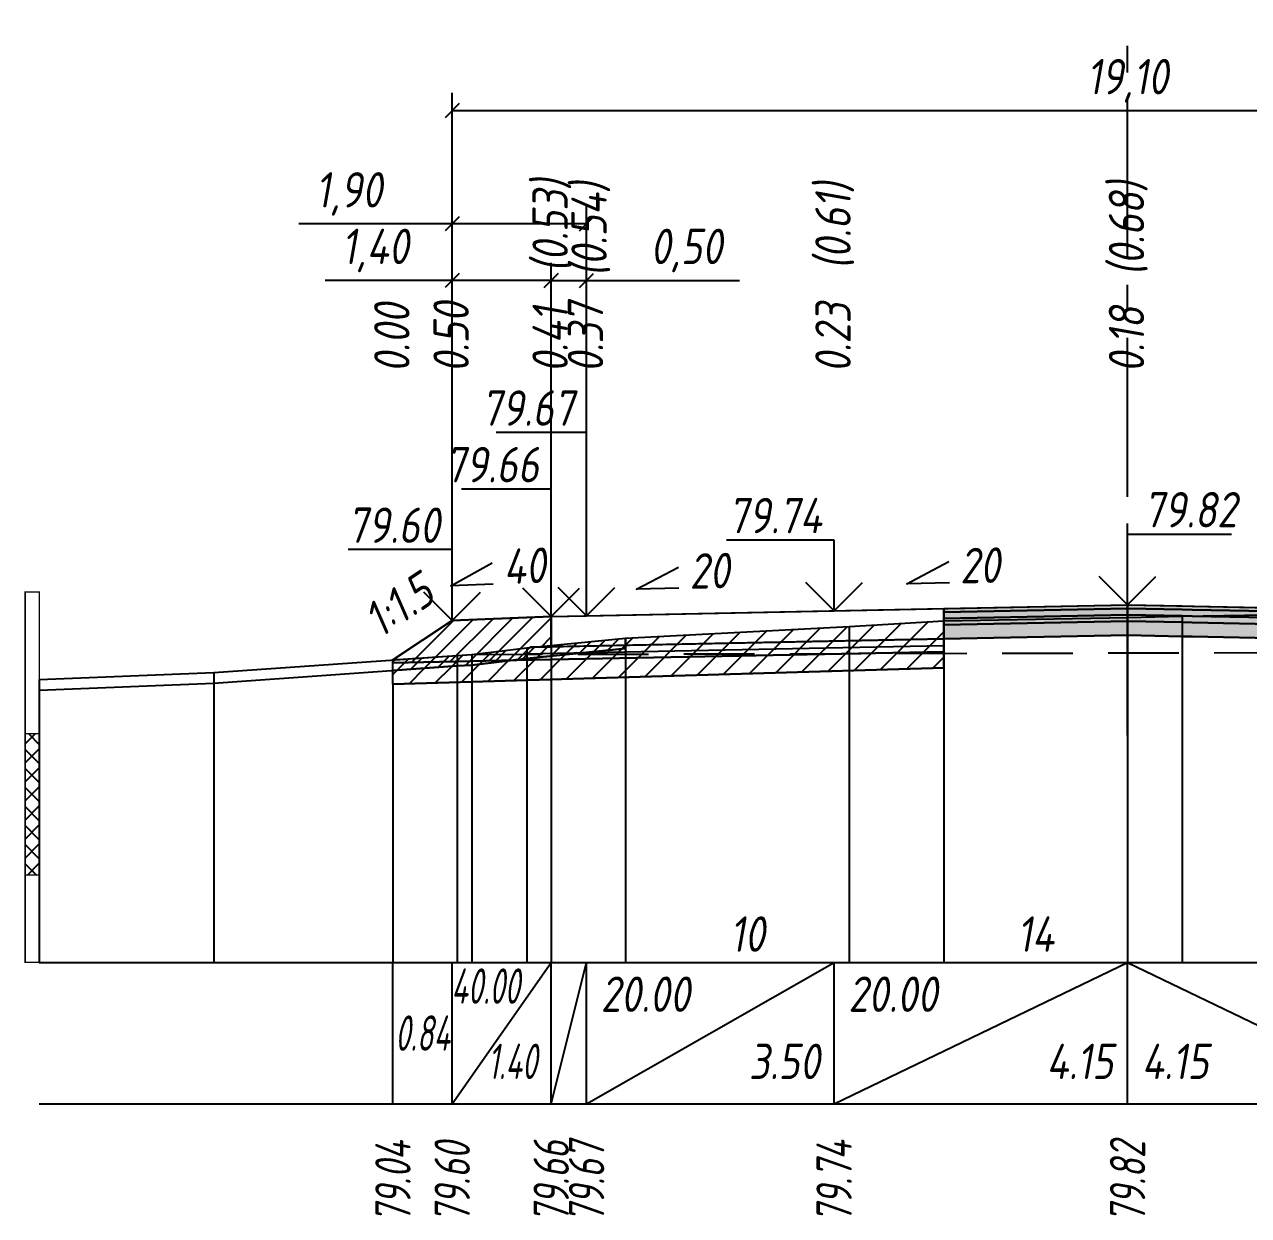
# Model space of a CAD drawing. Extents: x -717 to 1451, y -133302 to 233.
# Drawn here: x 78.9 to 165.5, y -21467.9 to -21383.7 of the extents above; entities that cross this region are included whole.
import ezdxf
from ezdxf.enums import TextEntityAlignment as Align

# ---------------------------------------------------------------- set-up
doc = ezdxf.new("R2010")
doc.units = 0
doc.linetypes.add('осевая2', pattern=[1.125, 0.75, -0.125, 0.125, -0.125])
doc.linetypes.add('штриховая', pattern=[0.75, 0.5, -0.25])
for name, color, linetype in [('Интерполированный поперечник', 2, 'Continuous'), ('Код_514', 1, 'Continuous'), ('Контур_0', 7, 'Continuous'), ('Контур_2521', 7, 'Continuous'), ('Контур_2564', 7, 'Continuous'), ('Контур_2660', 7, 'Continuous'), ('Контур_2665', 7, 'Continuous'), ('Контур_400', 7, 'Continuous'), ('Контур_508', 7, 'Continuous'), ('Контур_512', 7, 'Continuous'), ('Контур_513', 7, 'Continuous'), ('Контур_818', 7, 'Continuous'), ('Красный поперечник', 1, 'Continuous'), ('Линейка абсолютных высот', 7, 'Continuous'), ('Объём_2501', 7, 'Continuous'), ('Объём_2564', 7, 'Continuous'), ('Объём_2650', 7, 'Continuous'), ('Объём_2660', 7, 'Continuous'), ('Объём_2661', 7, 'Continuous'), ('Объём_2665', 7, 'Continuous'), ('Объём_2666', 7, 'Continuous'), ('Объём_2667', 7, 'Continuous'), ('Объём_2668', 7, 'Continuous'), ('Объём_2669', 7, 'Continuous'), ('Объём_2675', 7, 'Continuous'), ('Объём_2753', 7, 'Continuous'), ('Ось', 1, 'осевая2'), ('Откосы', 7, 'Continuous'), ('Отметки покрытия', 7, 'Continuous'), ('Рабочие отметки', 7, 'Continuous'), ('Рабочие отметки доп.', 7, 'Continuous'), ('Слои выравнивания', 7, 'Continuous'), ('Таблица', 7, 'Continuous'), ('Уклоны проезжей части', 7, 'Continuous'), ('Черный поперечник', 3, 'Continuous')]:
    doc.layers.add(name, color=color, linetype=linetype)
for name, color, linetype, true_color in [('Контур_2540', 2, 'Continuous', 0xffff00), ('Контур_2560', 2, 'Continuous', 0xffff00), ('Контур_2561', 7, 'Continuous', 0xff8040), ('Контур_2562', 3, 'Continuous', 0x00ff00), ('Контур_2563', 7, 'Continuous', 0xff8000), ('Контур_2570', 7, 'Continuous', 0x80ff00), ('Контур_2725', 7, 'Continuous', 0x323232), ('Контур_2736', 4, 'Continuous', 0x00ffff), ('Контур_2737', 4, 'Continuous', 0x00ffff), ('Контур_2738', 4, 'Continuous', 0x00ffff), ('Контур_2739', 4, 'Continuous', 0x00ffff), ('Контур_2741', 4, 'Continuous', 0x00ffff), ('Контур_2742', 4, 'Continuous', 0x00ffff), ('Контур_2743', 4, 'Continuous', 0x00ffff), ('Контур_2744', 7, 'Continuous', 0xa4ffff), ('Контур_2745', 7, 'Continuous', 0xa4ffff), ('Контур_2747', 4, 'Continuous', 0x00ffff), ('Контур_2748', 4, 'Continuous', 0x00ffff), ('Контур_2749', 4, 'Continuous', 0x00ffff), ('Контур_2750', 4, 'Continuous', 0x00ffff), ('Контур_2751', 4, 'Continuous', 0x00ffff), ('Контур_2752', 4, 'Continuous', 0x00ffff), ('Контур_2760', 7, 'Continuous', 0x323232), ('Контур_2761', 7, 'Continuous', 0x323232), ('Контур_2762', 7, 'Continuous', 0x323232), ('Контур_2763', 7, 'Continuous', 0x323232), ('Контур_402', 7, 'Continuous', 0xff6464), ('Контур_703', 4, 'Continuous', 0x00ffff), ('Контур_705', 4, 'Continuous', 0x00ffff), ('Контур_707', 4, 'Continuous', 0x00ffff), ('Контур_720', 131, 'Continuous', 0xaaffff), ('Объём_2500', 7, 'Continuous', 0xc0c0c0), ('Объём_2520', 7, 'Continuous', 0x80ffff), ('Объём_2540', 2, 'Continuous', 0xffff00), ('Объём_2560', 2, 'Continuous', 0xffff00), ('Объём_2561', 7, 'Continuous', 0xff8040), ('Объём_2562', 3, 'Continuous', 0x00ff00), ('Объём_2563', 7, 'Continuous', 0xff8000), ('Объём_2570', 7, 'Continuous', 0x80ff00), ('Объём_2600', 7, 'Continuous', 0x808000), ('Объём_2746', 2, 'Continuous', 0xffff00)]:
    doc.layers.add(name, color=color, linetype=linetype, true_color=true_color)
doc.styles.get("Standard").update_dxf_attribs({"font": 'txt', "height": 2.5})
doc.styles.add('М', font='romand.shx', dxfattribs={"width": 0.8, "oblique": 10, "height": 2.5})
doc.dimstyles.new('ISO-25', dxfattribs={"dimtxt": 2.5, "dimasz": 2.5, "dimexe": 1.25, "dimexo": 0.625, "dimtad": 1, "dimtxsty": 'Standard', "dimcen": 2.5, "dimadec": 0, "dimazin": 0, "dimtfac": 1, "dimtmove": 0, "dimatfit": 3, "dimfxl": 1, "dimarcsym": 0})

# ---------------------------------------------------------------- blocks, each defined once
blk = doc.blocks.new('_Oblique')
at = {"color": 0, "linetype": 'ByBlock', "lineweight": -2}
blk.add_line((-0.5, -0.5), (0.5, 0.5), dxfattribs=at)
blk = doc.blocks.new('*D514')
at = {"color": 0, "lineweight": -2, "transparency": 16777216}
for p, q in [((109.191, -21425.265), (109.191, -21400.545)), ((116.191, -21424.985), (116.191, -21400.545)), ((109.191, -21401.795), (100.213, -21401.795)), ((116.191, -21401.795), (109.191, -21401.795))]:
    blk.add_line(p, q, dxfattribs=at)
at = {"layer": 'Defpoints', "color": 0, "transparency": 16777216}
for p in [(116.191, -21401.795), (116.191, -21425.61), (109.191, -21425.89)]:
    blk.add_point(p, dxfattribs=at)
at = {"color": 0, "lineweight": -2, "transparency": 16777216, "rotation": 180}
blk.add_blockref('_Oblique', (109.191, -21401.795), dxfattribs=at)
at = {"color": 0, "lineweight": -2, "transparency": 16777216}
blk.add_blockref('_Oblique', (116.191, -21401.795), dxfattribs=at)
at = {"color": 0, "transparency": 16777216, "insert": (103.754, -21399.682), "char_height": 2.5, "width": 8.75, "attachment_point": 5, "style": 'М'}
blk.add_mtext('1,40', dxfattribs=at)
blk = doc.blocks.new('*D516')
at = {"color": 0, "lineweight": -2, "transparency": 16777216}
for p, q in [((116.191, -21424.985), (116.191, -21400.545)), ((118.691, -21424.935), (118.691, -21400.545)), ((116.191, -21401.795), (118.691, -21401.795)), ((118.691, -21401.795), (129.514, -21401.795))]:
    blk.add_line(p, q, dxfattribs=at)
at = {"layer": 'Defpoints', "color": 0, "transparency": 16777216}
for p in [(118.691, -21401.795), (116.191, -21425.61), (118.691, -21425.56)]:
    blk.add_point(p, dxfattribs=at)
at = {"color": 0, "lineweight": -2, "transparency": 16777216, "rotation": 180}
blk.add_blockref('_Oblique', (116.191, -21401.795), dxfattribs=at)
at = {"color": 0, "lineweight": -2, "transparency": 16777216}
blk.add_blockref('_Oblique', (118.691, -21401.795), dxfattribs=at)
at = {"color": 0, "transparency": 16777216, "insert": (125.753, -21399.682), "char_height": 2.5, "width": 9.16667, "attachment_point": 5, "style": 'М'}
blk.add_mtext('0,50', dxfattribs=at)
blk = doc.blocks.new('*D519')
at = {"color": 0, "lineweight": -2, "transparency": 16777216}
for p, q in [((109.191, -21425.265), (109.191, -21396.545)), ((118.691, -21424.935), (118.691, -21396.545)), ((109.191, -21397.795), (98.352, -21397.795)), ((118.691, -21397.795), (109.191, -21397.795))]:
    blk.add_line(p, q, dxfattribs=at)
at = {"layer": 'Defpoints', "color": 0, "transparency": 16777216}
for p in [(118.691, -21397.795), (118.691, -21425.56), (109.191, -21425.89)]:
    blk.add_point(p, dxfattribs=at)
at = {"color": 0, "lineweight": -2, "transparency": 16777216, "rotation": 180}
blk.add_blockref('_Oblique', (109.191, -21397.795), dxfattribs=at)
at = {"color": 0, "lineweight": -2, "transparency": 16777216}
blk.add_blockref('_Oblique', (118.691, -21397.795), dxfattribs=at)
at = {"color": 0, "transparency": 16777216, "insert": (101.892, -21395.682), "char_height": 2.5, "width": 8.75, "attachment_point": 5, "style": 'М'}
blk.add_mtext('1,90', dxfattribs=at)
blk = doc.blocks.new('*D520')
at = {"color": 0, "lineweight": -2, "transparency": 16777216}
for p, q in [((109.191, -21425.265), (109.191, -21388.545)), ((204.691, -21425.265), (204.691, -21388.545)), ((109.191, -21389.795), (204.691, -21389.795))]:
    blk.add_line(p, q, dxfattribs=at)
at = {"layer": 'Defpoints', "color": 0, "transparency": 16777216}
for p in [(204.691, -21389.795), (109.191, -21425.89), (204.691, -21425.89)]:
    blk.add_point(p, dxfattribs=at)
at = {"color": 0, "lineweight": -2, "transparency": 16777216, "rotation": 180}
blk.add_blockref('_Oblique', (109.191, -21389.795), dxfattribs=at)
at = {"color": 0, "lineweight": -2, "transparency": 16777216}
blk.add_blockref('_Oblique', (204.691, -21389.795), dxfattribs=at)
at = {"color": 0, "transparency": 16777216, "insert": (156.941, -21387.682), "char_height": 2.5, "width": 10.41667, "attachment_point": 5, "style": 'М'}
blk.add_mtext('19,10', dxfattribs=at)

msp = doc.modelspace()

# ---------------------------------------------------------------- hatches: boundary and pattern name
at = {"layer": 'Линейка абсолютных высот'}
h = msp.add_hatch(dxfattribs=at)
h.set_pattern_fill('ANSI37', scale=0.3, style=0)
h.set_pattern_definition([(45.000001, (0, 0), (-0.67351924, 0.67351921), []), (135.0000003, (0, 0), (-0.67351922, -0.67351923), [])])
h.paths.add_polyline_path([(80, -21443.828), (80, -21433.828), (79, -21433.828), (79, -21443.828)])
at = {"layer": 'Объём_2563'}
h = msp.add_hatch(dxfattribs=at)
h.set_pattern_fill('ANSI31', color=256, scale=0.3)
h.paths.add_polyline_path([(109.191, -21425.828), (116.191, -21425.548), (116.191, -21427.698), (114.691, -21427.728), (113.772, -21428.646), (105, -21428.822), (105, -21428.622)])
at = {"layer": 'Объём_2570'}
h = msp.add_hatch(dxfattribs=at)
h.set_pattern_fill('ANSI31', color=256, scale=0.2)
h.paths.add_polyline_path([(121.447, -21427.826), (114.468, -21428.513), (110.569, -21428.985), (109.543, -21429.05), (105, -21429.372), (105, -21428.622), (109.543, -21428.3), (110.569, -21428.235), (114.468, -21427.763), (121.447, -21427.076)])
at = {"layer": 'Объём_2600'}
h = msp.add_hatch(dxfattribs=at)
h.set_pattern_fill('ANSI31', color=6, scale=0.4)
h.paths.add_polyline_path([(110.569, -21428.985), (114.468, -21428.513), (121.447, -21427.826), (121.447, -21427.076), (137.253, -21426.25), (143.943, -21425.87), (143.943, -21429.173), (105, -21430.341), (105, -21429.372), (109.543, -21429.05)])
at = {"layer": 'Слои выравнивания'}
for color, points in [(2, [(143.943, -21424.993), (156.941, -21424.733), (156.941, -21424.983), (143.943, -21425.243)]), (2, [(156.941, -21424.733), (160.809, -21424.81), (161.514, -21424.824), (168.175, -21424.958), (177.691, -21425.148), (185.614, -21425.306), (193.252, -21425.459), (193.252, -21425.709), (185.614, -21425.556), (177.691, -21425.398), (168.175, -21425.208), (161.514, -21425.074), (160.809, -21425.06), (156.941, -21424.983)]), (3, [(143.943, -21425.243), (156.941, -21424.983), (156.941, -21425.433), (143.943, -21425.693)]), (4, [(143.943, -21425.693), (156.941, -21425.433), (156.941, -21425.883), (143.943, -21426.143)]), (3, [(156.941, -21424.983), (160.809, -21425.06), (161.514, -21425.074), (168.175, -21425.208), (177.691, -21425.398), (185.614, -21425.556), (193.252, -21425.709), (193.252, -21426.159), (185.614, -21426.006), (177.691, -21425.848), (168.175, -21425.658), (161.514, -21425.524), (160.809, -21425.51), (156.941, -21425.433)]), (4, [(156.941, -21425.433), (160.809, -21425.51), (161.514, -21425.524), (168.175, -21425.658), (177.691, -21425.848), (185.614, -21426.006), (193.252, -21426.159), (193.252, -21426.609), (185.614, -21426.456), (177.691, -21426.298), (168.175, -21426.108), (161.514, -21425.974), (160.809, -21425.96), (156.941, -21425.883)]), (5, [(143.943, -21426.143), (156.941, -21425.883), (156.941, -21426.883), (143.943, -21427.143)]), (5, [(156.941, -21425.883), (160.809, -21425.96), (161.514, -21425.974), (168.175, -21426.108), (177.691, -21426.298), (185.614, -21426.456), (193.252, -21426.609), (193.252, -21427.609), (185.614, -21427.456), (177.691, -21427.298), (168.175, -21427.108), (161.514, -21426.974), (160.809, -21426.96), (156.941, -21426.883)])]:
    msp.add_hatch(color=color, dxfattribs=at).paths.add_polyline_path(points)

# ---------------------------------------------------------------- linework, layer by layer
at = {"layer": 'Интерполированный поперечник', "linetype": 'штриховая', "ltscale": 10, "flags": 128}
msp.add_lwpolyline([(110.569, -21428.235), (221.517, -21427.98)], dxfattribs=at)
at = {"layer": 'Код_514'}
for p, q in [((105, -21460), (105, -21450)), ((109.191, -21460), (109.191, -21450)), ((109.191, -21460), (116.191, -21450)), ((116.191, -21460), (116.191, -21450)), ((116.191, -21460), (118.691, -21450)), ((118.691, -21460), (118.691, -21450)), ((118.691, -21460), (136.191, -21450)), ((136.191, -21460), (136.191, -21450)), ((136.191, -21460), (156.941, -21450)), ((156.941, -21460), (156.941, -21450)), ((156.941, -21450), (177.691, -21460))]:
    msp.add_line(p, q, dxfattribs=at)
at = {"layer": 'Контур_0', "flags": 128}
for points in [[(116.191, -21425.548), (143.943, -21424.993), (143.943, -21427.143), (116.191, -21427.698), (116.191, -21425.548), (116.191, -21425.548)], [(109.191, -21425.828), (105, -21428.622), (105, -21428.622), (105, -21428.622), (105, -21428.622), (105, -21428.622), (105, -21428.622), (105, -21428.622), (105, -21428.622), (105, -21428.622), (105, -21428.622), (105, -21428.622), (105, -21428.622), (105, -21428.622), (105, -21428.622), (105, -21428.622)], [(109.191, -21425.828), (105, -21428.622), (105, -21428.622), (105, -21428.622), (105, -21428.622), (105, -21428.622), (105, -21428.622), (105, -21428.622), (105, -21428.622), (105, -21428.622), (105, -21428.622), (105, -21428.622), (105, -21428.622), (105, -21428.622), (105, -21428.622), (105, -21428.622), (105, -21428.622), (105, -21428.622), (105, -21428.622), (105, -21428.622), (105, -21428.622), (105, -21428.622), (105, -21428.622), (105, -21428.622), (105, -21428.622), (105, -21428.622), (105, -21428.622), (105, -21428.622), (105, -21428.622), (105, -21428.622)], [(114.691, -21427.728), (143.943, -21427.143), (143.943, -21428.043), (113.772, -21428.646), (114.691, -21427.728), (114.691, -21427.728)], [(105, -21428.822), (113.772, -21428.646), (114.691, -21427.728), (116.191, -21427.698)]]:
    msp.add_lwpolyline(points, dxfattribs=at)
at = {"layer": 'Контур_2521', "color": 250, "flags": 128}
msp.add_lwpolyline([(114.231, -21428.187), (143.943, -21427.593)], dxfattribs=at)
at = {"layer": 'Контур_2540', "flags": 128}
msp.add_lwpolyline([(113.772, -21428.646), (143.943, -21428.043), (143.943, -21429.173), (105, -21430.341), (105, -21428.822), (113.772, -21428.646), (113.772, -21428.646)], dxfattribs=at)
at = {"layer": 'Контур_2560', "flags": 128}
msp.add_lwpolyline([(109.191, -21425.828), (109.191, -21425.828), (109.191, -21425.828), (116.191, -21425.548)], dxfattribs=at)
at = {"layer": 'Контур_2561', "flags": 128}
msp.add_lwpolyline([(116.191, -21425.548), (116.191, -21425.548), (109.191, -21425.828), (109.191, -21425.828), (116.191, -21425.548)], dxfattribs=at)
at = {"layer": 'Контур_2562', "flags": 128}
msp.add_lwpolyline([(109.191, -21425.828), (109.191, -21425.828), (109.191, -21425.828), (109.191, -21425.828), (109.191, -21425.828)], dxfattribs=at)
at = {"layer": 'Контур_2563', "flags": 128}
msp.add_lwpolyline([(109.191, -21425.828), (116.191, -21425.548), (116.191, -21427.698), (114.691, -21427.728), (113.772, -21428.646), (105, -21428.822), (105, -21428.622), (109.191, -21425.828), (109.191, -21425.828)], dxfattribs=at)
at = {"layer": 'Контур_2564', "flags": 128}
msp.add_lwpolyline([(109.191, -21425.828), (116.191, -21425.548)], dxfattribs=at)
at = {"layer": 'Контур_2570', "flags": 128}
msp.add_lwpolyline([(80, -21430.75), (92.33, -21430.268), (109.543, -21429.05), (110.569, -21428.985), (110.569, -21428.985), (114.468, -21428.513), (121.447, -21427.826), (121.447, -21427.076), (137.253, -21426.25), (143.943, -21425.87), (156.941, -21425.613), (160.809, -21425.536), (168.175, -21425.412), (185.614, -21425.674), (193.252, -21425.804), (207.261, -21426.562), (213.823, -21426.962), (213.823, -21427.712), (219.573, -21428.493), (221.517, -21428.73), (221.517, -21428.73), (232.109, -21427.311), (235.69, -21426.835), (240.127, -21426.883)], dxfattribs=at)
at = {"layer": 'Контур_2660', "flags": 128}
msp.add_lwpolyline([(105, -21430.341), (143.943, -21429.173)], dxfattribs=at)
at = {"layer": 'Контур_2665', "flags": 128}
msp.add_lwpolyline([(109.191, -21425.828), (109.191, -21425.828)], dxfattribs=at)
at = {"layer": 'Контур_2725', "flags": 128}
msp.add_lwpolyline([(143.943, -21427.143), (156.941, -21426.883), (160.809, -21426.96), (161.514, -21426.974), (168.175, -21427.108), (177.691, -21427.298), (185.614, -21427.456), (193.252, -21427.609)], dxfattribs=at)
at = {"layer": 'Контур_2736', "flags": 128}
msp.add_lwpolyline([(109.191, -21425.828), (105, -21428.622)], dxfattribs=at)
at = {"layer": 'Контур_2737', "flags": 128}
msp.add_lwpolyline([(105, -21428.622), (105, -21428.622)], dxfattribs=at)
at = {"layer": 'Контур_2738', "flags": 128}
msp.add_lwpolyline([(105, -21428.622), (105, -21428.622)], dxfattribs=at)
at = {"layer": 'Контур_2739', "flags": 128}
msp.add_lwpolyline([(105, -21428.622), (105, -21428.622)], dxfattribs=at)
at = {"layer": 'Контур_2741', "flags": 128}
msp.add_lwpolyline([(105, -21428.622), (105, -21428.622)], dxfattribs=at)
at = {"layer": 'Контур_2742', "flags": 128}
msp.add_lwpolyline([(105, -21428.622), (105, -21428.622)], dxfattribs=at)
at = {"layer": 'Контур_2743', "flags": 128}
msp.add_lwpolyline([(105, -21428.622), (105, -21428.622)], dxfattribs=at)
at = {"layer": 'Контур_2744', "flags": 128}
msp.add_lwpolyline([(105, -21428.622), (105, -21428.622)], dxfattribs=at)
msp.add_lwpolyline([(105, -21428.622), (105, -21428.622)], dxfattribs=at)
msp.add_lwpolyline([(105, -21428.622), (105, -21428.622)], dxfattribs=at)
msp.add_lwpolyline([(105, -21428.622), (105, -21428.622)], dxfattribs=at)
msp.add_lwpolyline([(105, -21428.622), (105, -21428.622)], dxfattribs=at)
msp.add_lwpolyline([(105, -21428.622), (105, -21428.622)], dxfattribs=at)
at = {"layer": 'Контур_2745', "flags": 128}
msp.add_lwpolyline([(105, -21428.622), (105, -21428.622)], dxfattribs=at)
msp.add_lwpolyline([(105, -21428.622), (105, -21428.622)], dxfattribs=at)
msp.add_lwpolyline([(105, -21428.622), (105, -21428.622)], dxfattribs=at)
msp.add_lwpolyline([(105, -21428.622), (105, -21428.622)], dxfattribs=at)
msp.add_lwpolyline([(105, -21428.622), (105, -21428.622)], dxfattribs=at)
msp.add_lwpolyline([(105, -21428.622), (105, -21428.622)], dxfattribs=at)
at = {"layer": 'Контур_2747', "flags": 128}
msp.add_lwpolyline([(105, -21428.622), (105, -21428.622)], dxfattribs=at)
at = {"layer": 'Контур_2748', "flags": 128}
msp.add_lwpolyline([(105, -21428.622), (105, -21428.622)], dxfattribs=at)
at = {"layer": 'Контур_2749', "flags": 128}
msp.add_lwpolyline([(105, -21428.622), (105, -21428.622)], dxfattribs=at)
at = {"layer": 'Контур_2750', "flags": 128}
msp.add_lwpolyline([(105, -21428.622), (105, -21428.622)], dxfattribs=at)
at = {"layer": 'Контур_2751', "flags": 128}
msp.add_lwpolyline([(105, -21428.622), (105, -21428.622)], dxfattribs=at)
at = {"layer": 'Контур_2752', "flags": 128}
msp.add_lwpolyline([(105, -21428.622), (105, -21428.622)], dxfattribs=at)
at = {"layer": 'Контур_2760', "flags": 128}
msp.add_lwpolyline([(143.943, -21424.993), (156.941, -21424.733), (160.809, -21424.81), (161.514, -21424.824), (168.175, -21424.958), (177.691, -21425.148), (185.614, -21425.306), (193.252, -21425.459)], dxfattribs=at)
at = {"layer": 'Контур_2761', "flags": 128}
msp.add_lwpolyline([(143.943, -21425.243), (156.941, -21424.983), (160.809, -21425.06), (161.514, -21425.074), (168.175, -21425.208), (177.691, -21425.398), (185.614, -21425.556), (193.252, -21425.709)], dxfattribs=at)
at = {"layer": 'Контур_2762', "flags": 128}
msp.add_lwpolyline([(143.943, -21425.693), (156.941, -21425.433), (160.809, -21425.51), (161.514, -21425.524), (168.175, -21425.658), (177.691, -21425.848), (185.614, -21426.006), (193.252, -21426.159)], dxfattribs=at)
at = {"layer": 'Контур_2763', "flags": 128}
msp.add_lwpolyline([(143.943, -21426.143), (156.941, -21425.883), (160.809, -21425.96), (161.514, -21425.974), (168.175, -21426.108), (177.691, -21426.298), (185.614, -21426.456), (193.252, -21426.609)], dxfattribs=at)
at = {"layer": 'Контур_400', "flags": 128}
for points in [[(116.191, -21425.548), (118.691, -21425.498), (118.691, -21425.498), (118.691, -21425.498), (118.691, -21425.498), (118.691, -21425.498), (118.691, -21425.498), (136.191, -21425.148), (156.941, -21424.733)], [(156.941, -21424.733), (177.691, -21425.148), (195.191, -21425.498), (195.191, -21425.498), (195.191, -21425.498), (195.191, -21425.498), (195.191, -21425.498), (195.191, -21425.498), (197.691, -21425.548)]]:
    msp.add_lwpolyline(points, dxfattribs=at)
at = {"layer": 'Контур_402', "flags": 128}
msp.add_lwpolyline([(105, -21430.341), (143.943, -21429.173), (143.943, -21427.143), (156.941, -21426.883), (193.252, -21427.609), (193.252, -21429.872), (211.582, -21430.422)], dxfattribs=at)
at = {"layer": 'Контур_508', "flags": 128}
msp.add_lwpolyline([(105, -21430.341), (143.943, -21429.173), (143.943, -21427.143), (156.941, -21426.883), (193.252, -21427.609), (193.252, -21429.872), (211.582, -21430.422), (211.582, -21429.723), (212.534, -21429.723), (215.127, -21427.995)], dxfattribs=at)
at = {"layer": 'Контур_512', "flags": 128}
msp.add_lwpolyline([(105, -21430.341), (143.943, -21429.173)], dxfattribs=at)
at = {"layer": 'Контур_513', "flags": 128}
msp.add_lwpolyline([(105, -21430.341), (143.943, -21429.173), (143.943, -21427.143), (156.941, -21426.883), (193.252, -21427.609), (193.252, -21429.872), (211.582, -21430.422), (211.582, -21429.723), (212.534, -21429.723), (215.127, -21427.995)], dxfattribs=at)
at = {"layer": 'Контур_703', "flags": 128}
for points in [[(109.191, -21425.828), (105, -21428.622)], [(105, -21428.622), (105, -21428.622)]]:
    msp.add_lwpolyline(points, dxfattribs=at)
at = {"layer": 'Контур_705', "flags": 128}
msp.add_lwpolyline([(105, -21428.622), (105, -21428.622)], dxfattribs=at)
at = {"layer": 'Контур_707', "flags": 128}
msp.add_lwpolyline([(105, -21428.622), (105, -21428.622)], dxfattribs=at)
at = {"layer": 'Контур_720', "flags": 128}
msp.add_lwpolyline([(105, -21428.622), (105, -21428.622)], dxfattribs=at)
at = {"layer": 'Контур_818', "flags": 128}
msp.add_lwpolyline([(105, -21429.372), (109.543, -21429.05), (110.569, -21428.985), (110.569, -21428.985), (114.468, -21428.513), (121.447, -21427.826), (121.447, -21427.076), (137.253, -21426.25), (143.943, -21425.87), (156.941, -21425.613), (160.809, -21425.536), (168.175, -21425.412), (185.614, -21425.674), (193.252, -21425.804), (207.261, -21426.562), (213.823, -21426.962), (213.823, -21427.712), (215.127, -21427.889)], dxfattribs=at)
at = {"layer": 'Красный поперечник'}
for p, q in [((136.191, -21425.148), (156.941, -21424.733)), ((156.941, -21424.733), (177.691, -21425.148)), ((109.191, -21425.828), (116.191, -21425.548)), ((116.191, -21425.548), (118.691, -21425.498)), ((118.691, -21425.498), (136.191, -21425.148)), ((105, -21428.622), (109.191, -21425.828)), ((143.943, -21429.173), (143.943, -21450)), ((105, -21430.341), (105, -21450))]:
    msp.add_line(p, q, dxfattribs=at)
at = {"layer": 'Линейка абсолютных высот', "color": 7, "const_width": 0.1, "flags": 128}
for points in [[(80, -21433.828), (80, -21423.828), (79, -21423.828), (79, -21433.828), (80, -21433.828)], [(80, -21443.828), (80, -21433.828), (79, -21433.828), (79, -21443.828), (80, -21443.828)], [(80, -21450), (80, -21443.828), (79, -21443.828), (79, -21450), (80, -21450)]]:
    msp.add_lwpolyline(points, dxfattribs=at)
at = {"layer": 'Объём_2500', "flags": 128}
msp.add_lwpolyline([(116.191, -21425.548), (143.943, -21424.993), (143.943, -21427.143), (116.191, -21427.698), (116.191, -21425.548), (116.191, -21425.548)], dxfattribs=at)
at = {"layer": 'Объём_2501', "flags": 128}
for points in [[(116.191, -21425.548), (118.691, -21425.498), (118.691, -21425.498), (118.691, -21425.498), (118.691, -21425.498), (118.691, -21425.498), (118.691, -21425.498), (136.191, -21425.148), (156.941, -21424.733)], [(156.941, -21424.733), (177.691, -21425.148), (195.191, -21425.498), (195.191, -21425.498), (195.191, -21425.498), (195.191, -21425.498), (195.191, -21425.498), (195.191, -21425.498), (197.691, -21425.548)]]:
    msp.add_lwpolyline(points, dxfattribs=at)
at = {"layer": 'Объём_2520', "color": 250, "flags": 128}
msp.add_lwpolyline([(114.691, -21427.728), (143.943, -21427.143), (143.943, -21428.043), (113.772, -21428.646), (114.691, -21427.728), (114.691, -21427.728)], dxfattribs=at)
at = {"layer": 'Объём_2540', "flags": 128}
msp.add_lwpolyline([(113.772, -21428.646), (143.943, -21428.043), (143.943, -21429.173), (105, -21430.341), (105, -21428.822), (113.772, -21428.646), (113.772, -21428.646)], dxfattribs=at)
at = {"layer": 'Объём_2560', "flags": 128}
msp.add_lwpolyline([(109.191, -21425.828), (109.191, -21425.828), (109.191, -21425.828), (116.191, -21425.548)], dxfattribs=at)
at = {"layer": 'Объём_2561', "flags": 128}
msp.add_lwpolyline([(116.191, -21425.548), (116.191, -21425.548), (109.191, -21425.828), (109.191, -21425.828), (116.191, -21425.548)], dxfattribs=at)
at = {"layer": 'Объём_2562', "flags": 128}
msp.add_lwpolyline([(109.191, -21425.828), (109.191, -21425.828), (109.191, -21425.828), (109.191, -21425.828), (109.191, -21425.828)], dxfattribs=at)
at = {"layer": 'Объём_2563', "color": 250, "flags": 128}
msp.add_lwpolyline([(109.191, -21425.828), (116.191, -21425.548), (116.191, -21427.698), (114.691, -21427.728), (113.772, -21428.646), (105, -21428.822), (105, -21428.622), (109.191, -21425.828), (109.191, -21425.828)], dxfattribs=at)
at = {"layer": 'Объём_2564', "flags": 128}
msp.add_lwpolyline([(109.191, -21425.828), (116.191, -21425.548)], dxfattribs=at)
at = {"layer": 'Объём_2570', "flags": 128}
msp.add_lwpolyline([(121.447, -21427.826), (114.468, -21428.513), (110.569, -21428.985), (109.543, -21429.05), (105, -21429.372), (105, -21428.622), (109.543, -21428.3), (110.569, -21428.235), (114.468, -21427.763), (121.447, -21427.076), (121.447, -21427.826), (121.447, -21427.826)], dxfattribs=at)
at = {"layer": 'Объём_2650', "color": 6, "flags": 128}
msp.add_lwpolyline([(110.569, -21428.985), (114.468, -21428.513), (121.447, -21427.826), (121.447, -21427.076), (137.253, -21426.25), (143.943, -21425.87), (143.943, -21429.173), (105, -21430.341), (105, -21429.372), (109.543, -21429.05), (110.569, -21428.985), (110.569, -21428.985)], dxfattribs=at)
at = {"layer": 'Объём_2660', "flags": 128}
msp.add_lwpolyline([(105, -21430.341), (143.943, -21429.173)], dxfattribs=at)
at = {"layer": 'Объём_2661', "flags": 128}
msp.add_lwpolyline([(109.191, -21425.828), (105, -21428.622)], dxfattribs=at)
at = {"layer": 'Объём_2665', "flags": 128}
msp.add_lwpolyline([(109.191, -21425.828), (109.191, -21425.828)], dxfattribs=at)
at = {"layer": 'Объём_2666', "flags": 128}
msp.add_lwpolyline([(109.191, -21425.828), (105, -21428.622)], dxfattribs=at)
at = {"layer": 'Объём_2667', "flags": 128}
msp.add_lwpolyline([(105, -21428.622), (105, -21428.622)], dxfattribs=at)
msp.add_lwpolyline([(105, -21428.622), (105, -21428.622)], dxfattribs=at)
at = {"layer": 'Объём_2668', "flags": 128}
msp.add_lwpolyline([(105, -21428.622), (105, -21428.622)], dxfattribs=at)
msp.add_lwpolyline([(105, -21428.622), (105, -21428.622)], dxfattribs=at)
at = {"layer": 'Объём_2669', "flags": 128}
msp.add_lwpolyline([(105, -21428.622), (105, -21428.622)], dxfattribs=at)
msp.add_lwpolyline([(105, -21428.622), (105, -21428.622)], dxfattribs=at)
at = {"layer": 'Объём_2675', "flags": 128}
msp.add_lwpolyline([(105, -21428.622), (105, -21428.622)], dxfattribs=at)
msp.add_lwpolyline([(105, -21428.622), (105, -21428.622)], dxfattribs=at)
msp.add_lwpolyline([(105, -21428.622), (105, -21428.622)], dxfattribs=at)
msp.add_lwpolyline([(105, -21428.622), (105, -21428.622)], dxfattribs=at)
msp.add_lwpolyline([(105, -21428.622), (105, -21428.622)], dxfattribs=at)
msp.add_lwpolyline([(105, -21428.622), (105, -21428.622)], dxfattribs=at)
msp.add_lwpolyline([(105, -21428.622), (105, -21428.622)], dxfattribs=at)
msp.add_lwpolyline([(105, -21428.622), (105, -21428.622)], dxfattribs=at)
msp.add_lwpolyline([(105, -21428.622), (105, -21428.622)], dxfattribs=at)
msp.add_lwpolyline([(105, -21428.622), (105, -21428.622)], dxfattribs=at)
msp.add_lwpolyline([(105, -21428.622), (105, -21428.622)], dxfattribs=at)
msp.add_lwpolyline([(105, -21428.622), (105, -21428.622)], dxfattribs=at)
at = {"layer": 'Объём_2746', "flags": 128}
msp.add_lwpolyline([(109.543, -21429.05), (110.569, -21428.985), (114.468, -21428.513), (121.447, -21427.826), (121.447, -21427.076), (137.253, -21426.25), (143.943, -21425.87), (143.943, -21429.173), (105, -21430.341), (105, -21429.372), (109.543, -21429.05), (109.543, -21429.05)], dxfattribs=at)
at = {"layer": 'Объём_2753', "flags": 128}
msp.add_lwpolyline([(143.943, -21424.993), (143.943, -21424.993)], dxfattribs=at)
at = {"layer": 'Ось', "ltscale": 15}
msp.add_line((156.941, -21433.971), (156.941, -21383.704), dxfattribs=at)
at = {"layer": 'Откосы', "color": 1, "flags": 128}
for points in [[(112.086, -21423.257), (109.088, -21423.377), (112.026, -21421.758)], [(125.215, -21423.556), (122.215, -21423.616), (125.185, -21422.056)], [(144.34, -21423.174), (141.34, -21423.234), (144.31, -21421.674)]]:
    msp.add_lwpolyline(points, dxfattribs=at)
at = {"layer": 'Отметки покрытия', "color": 1}
for p, q in [((118.691, -21412.548), (112.291, -21412.548)), ((118.691, -21425.498), (118.691, -21412.548)), ((116.191, -21416.548), (109.841, -21416.548)), ((116.191, -21425.548), (116.191, -21416.548)), ((136.191, -21420.148), (128.591, -21420.148)), ((136.191, -21425.148), (136.191, -21420.148)), ((156.941, -21424.733), (156.941, -21419.733)), ((156.941, -21419.733), (164.291, -21419.733)), ((109.191, -21420.828), (101.841, -21420.828)), ((109.191, -21425.828), (109.191, -21420.828)), ((156.941, -21424.733), (154.941, -21422.733)), ((156.941, -21424.733), (158.941, -21422.733)), ((109.191, -21425.828), (107.191, -21423.828)), ((109.191, -21425.828), (111.191, -21423.828)), ((116.191, -21425.548), (114.191, -21423.548)), ((116.191, -21425.548), (118.191, -21423.548)), ((118.691, -21425.498), (116.691, -21423.498)), ((118.691, -21425.498), (120.691, -21423.498)), ((136.191, -21425.148), (134.191, -21423.148)), ((136.191, -21425.148), (138.191, -21423.148))]:
    msp.add_line(p, q, dxfattribs=at)
at = {"layer": 'Слои выравнивания'}
for p, q in [((156.941, -21424.733), (156.941, -21450)), ((116.191, -21425.548), (116.191, -21450)), ((143.943, -21424.993), (143.943, -21450))]:
    msp.add_line(p, q, dxfattribs=at)
at = {"layer": 'Слои выравнивания', "color": 2, "flags": 128}
for points in [[(143.943, -21424.993), (156.941, -21424.733), (156.941, -21424.983), (143.943, -21425.243)], [(156.941, -21424.733), (160.809, -21424.81), (161.514, -21424.824), (168.175, -21424.958), (177.691, -21425.148), (185.614, -21425.306), (193.252, -21425.459), (193.252, -21425.709), (185.614, -21425.556), (177.691, -21425.398), (168.175, -21425.208), (161.514, -21425.074), (160.809, -21425.06), (156.941, -21424.983)]]:
    msp.add_lwpolyline(points, close=True, dxfattribs=at)
at = {"layer": 'Слои выравнивания', "color": 3, "flags": 128}
for points in [[(143.943, -21425.243), (156.941, -21424.983), (156.941, -21425.433), (143.943, -21425.693)], [(156.941, -21424.983), (160.809, -21425.06), (161.514, -21425.074), (168.175, -21425.208), (177.691, -21425.398), (185.614, -21425.556), (193.252, -21425.709), (193.252, -21426.159), (185.614, -21426.006), (177.691, -21425.848), (168.175, -21425.658), (161.514, -21425.524), (160.809, -21425.51), (156.941, -21425.433)]]:
    msp.add_lwpolyline(points, close=True, dxfattribs=at)
at = {"layer": 'Слои выравнивания', "color": 4, "flags": 128}
for points in [[(143.943, -21425.693), (156.941, -21425.433), (156.941, -21425.883), (143.943, -21426.143)], [(156.941, -21425.433), (160.809, -21425.51), (161.514, -21425.524), (168.175, -21425.658), (177.691, -21425.848), (185.614, -21426.006), (193.252, -21426.159), (193.252, -21426.609), (185.614, -21426.456), (177.691, -21426.298), (168.175, -21426.108), (161.514, -21425.974), (160.809, -21425.96), (156.941, -21425.883)]]:
    msp.add_lwpolyline(points, close=True, dxfattribs=at)
at = {"layer": 'Слои выравнивания', "color": 5, "flags": 128}
for points in [[(143.943, -21426.143), (156.941, -21425.883), (156.941, -21426.883), (143.943, -21427.143)], [(156.941, -21425.883), (160.809, -21425.96), (161.514, -21425.974), (168.175, -21426.108), (177.691, -21426.298), (185.614, -21426.456), (193.252, -21426.609), (193.252, -21427.609), (185.614, -21427.456), (177.691, -21427.298), (168.175, -21427.108), (161.514, -21426.974), (160.809, -21426.96), (156.941, -21426.883)]]:
    msp.add_lwpolyline(points, close=True, dxfattribs=at)
at = {"layer": 'Таблица'}
for p, q in [((80, -21450), (240.127, -21450)), ((80, -21460), (240.127, -21460))]:
    msp.add_line(p, q, dxfattribs=at)
at = {"layer": 'Черный поперечник', "color": 7}
for p, q in [((160.809, -21425.536), (160.809, -21450)), ((137.253, -21426.25), (137.253, -21450)), ((143.943, -21425.87), (143.943, -21450)), ((156.941, -21425.613), (156.941, -21450)), ((121.447, -21427.076), (121.447, -21450)), ((114.468, -21427.763), (114.468, -21450)), ((109.543, -21428.3), (109.543, -21450)), ((110.569, -21428.235), (110.569, -21450)), ((92.33, -21429.518), (92.33, -21450)), ((80, -21430), (80, -21450))]:
    msp.add_line(p, q, dxfattribs=at)
at = {"layer": 'Черный поперечник', "flags": 128}
msp.add_lwpolyline([(80, -21430), (92.33, -21429.518), (109.543, -21428.3), (110.569, -21428.235), (114.468, -21427.763), (121.447, -21427.076), (137.253, -21426.25), (143.943, -21425.87), (156.941, -21425.613), (160.809, -21425.536), (168.175, -21425.412), (185.614, -21425.674), (193.252, -21425.804), (207.261, -21426.562), (213.823, -21426.962), (219.573, -21427.743), (221.517, -21427.98), (232.109, -21426.561), (235.69, -21426.085), (240.127, -21426.133)], dxfattribs=at)

# ---------------------------------------------------------------- texts
at = {"layer": 'Код_514', "style": 'М', "oblique": 10}
for s, width, p in [('40.00', 0.6, (109.118, -21450.428)), ('20.00', 0.8, (119.691, -21451)), ('20.00', 0.8, (137.191, -21451))]:
    msp.add_text(s, height=2.5, dxfattribs=dict(at, width=width)).set_placement(p, align=Align.TOP_LEFT)
at = {"layer": 'Код_514', "style": 'М', "oblique": 10, "width": 0.6}
msp.add_text('0.84', height=2.5, dxfattribs=at).set_placement((107.095, -21455), align=Align.MIDDLE_CENTER)
at = {"layer": 'Код_514', "style": 'М', "oblique": 10}
for s, width, p in [('1.40', 0.6, (115.191, -21459)), ('3.50', 0.8, (135.191, -21459)), ('4.15', 0.8, (155.941, -21459))]:
    msp.add_text(s, height=2.5, dxfattribs=dict(at, width=width)).set_placement(p, align=Align.BOTTOM_RIGHT)
at = {"layer": 'Код_514', "style": 'М', "oblique": 10, "width": 0.8}
msp.add_text('4.15', height=2.5, dxfattribs=at).set_placement((157.941, -21459), align=Align.BOTTOM_LEFT)
at = {"layer": 'Код_514', "style": 'М', "oblique": 10, "width": 0.7}
for s, p in [('79.04', (105, -21468.382)), ('79.60', (109.191, -21468.382)), ('79.66', (116.191, -21468.382)), ('79.67', (118.691, -21468.382)), ('79.74', (136.191, -21468.382)), ('79.82', (156.941, -21468.382))]:
    msp.add_text(s, height=2.5, rotation=90, dxfattribs=at).set_placement(p, align=Align.MIDDLE_LEFT)
at = {"layer": 'Отметки покрытия', "color": 1, "style": 'М', "oblique": 10, "width": 0.8}
for s, p in [('79.67', (117.832, -21412.817)), ('79.66', (115.332, -21416.817)), ('79.74', (135.332, -21420.417)), ('79.60', (108.332, -21421.097))]:
    msp.add_text(s, height=2.5, dxfattribs=at).set_placement(p, align=Align.BOTTOM_RIGHT)
msp.add_text('79.82', height=2.5, dxfattribs=at).set_placement((158.082, -21420.002), align=Align.BOTTOM_LEFT)
at = {"layer": 'Рабочие отметки', "color": 1, "style": 'М', "oblique": 10, "width": 0.8}
for s, p in [('0.37', (118.613, -21408.298)), ('0.00', (104.922, -21408.298)), ('0.50', (109.113, -21408.298)), ('0.41', (116.113, -21408.298)), ('0.23', (136.113, -21408.298)), ('0.18', (156.863, -21408.298))]:
    msp.add_text(s, height=2.5, rotation=90, dxfattribs=at).set_placement(p, align=Align.MIDDLE_LEFT)
at = {"layer": 'Рабочие отметки доп.', "color": 1, "style": 'М', "oblique": 10, "width": 0.8}
for s, p in [('(0.53)', (116.113, -21401.198)), ('(0.54)', (118.865, -21401.515)), ('(0.61)', (136.113, -21400.998)), ('(0.68)', (156.863, -21401.448))]:
    msp.add_text(s, height=2.5, rotation=90, dxfattribs=at).set_placement(p, align=Align.MIDDLE_LEFT)
at = {"layer": 'Слои выравнивания', "style": 'М', "oblique": 10, "width": 0.8}
for s, p in [('10', (130.067, -21450)), ('14', (150.442, -21450))]:
    msp.add_text(s, height=2.5, dxfattribs=at).set_placement(p, align=Align.BOTTOM_CENTER)
at = {"layer": 'Уклоны проезжей части', "color": 1, "style": 'М', "oblique": 10, "width": 0.8}
for s, rotation, p in [('40', 2.29061, (114.39, -21423.973)), ('20', 1.14576, (127.421, -21424.323)), ('20', 1.14576, (146.546, -21423.941)), ('1:1.5', 33.69007, (106.541, -21426.393))]:
    msp.add_text(s, height=2.5, rotation=rotation, dxfattribs=at).set_placement(p, align=Align.BOTTOM_CENTER)

# ---------------------------------------------------------------- dimensions: what is measured, and where the dimension line sits
at = {"color": 5}
dim = msp.add_linear_dim(base=(204.691, -21389.795), p1=(109.191, -21425.89), p2=(204.691, -21425.89), angle=180, dimstyle='ISO-25', override={"dimasz": 1, "dimlfac": 0.2, "dimzin": 0, "dimtxsty": 'М', "dimblk1": 'Oblique', "dimblk2": 'Oblique', "dimsah": 1}, dxfattribs=at)
dim.commit()
dim.dimension.update_dxf_attribs({"geometry": '*D520', "text_midpoint": (156.941, -21387.682)})
for base, p1, p2, picture, middle in [((118.691, -21397.795), (109.191, -21425.89), (118.691, -21425.56), '*D519', (101.892, -21397.795)), ((116.191, -21401.795), (109.191, -21425.89), (116.191, -21425.61), '*D514', (103.754, -21401.795)), ((118.691, -21401.795), (116.191, -21425.61), (118.691, -21425.56), '*D516', (125.753, -21401.795))]:
    dim = msp.add_linear_dim(base=base, p1=p1, p2=p2, angle=180, dimstyle='ISO-25', override={"dimasz": 1, "dimlfac": 0.2, "dimzin": 0, "dimtxsty": 'М', "dimblk1": 'Oblique', "dimblk2": 'Oblique', "dimsah": 1}, dxfattribs=at)
    dim.commit()
    dim.dimension.update_dxf_attribs({"geometry": picture, "text_midpoint": middle, "dimtype": 160})

doc.saveas('drawing.dxf')
